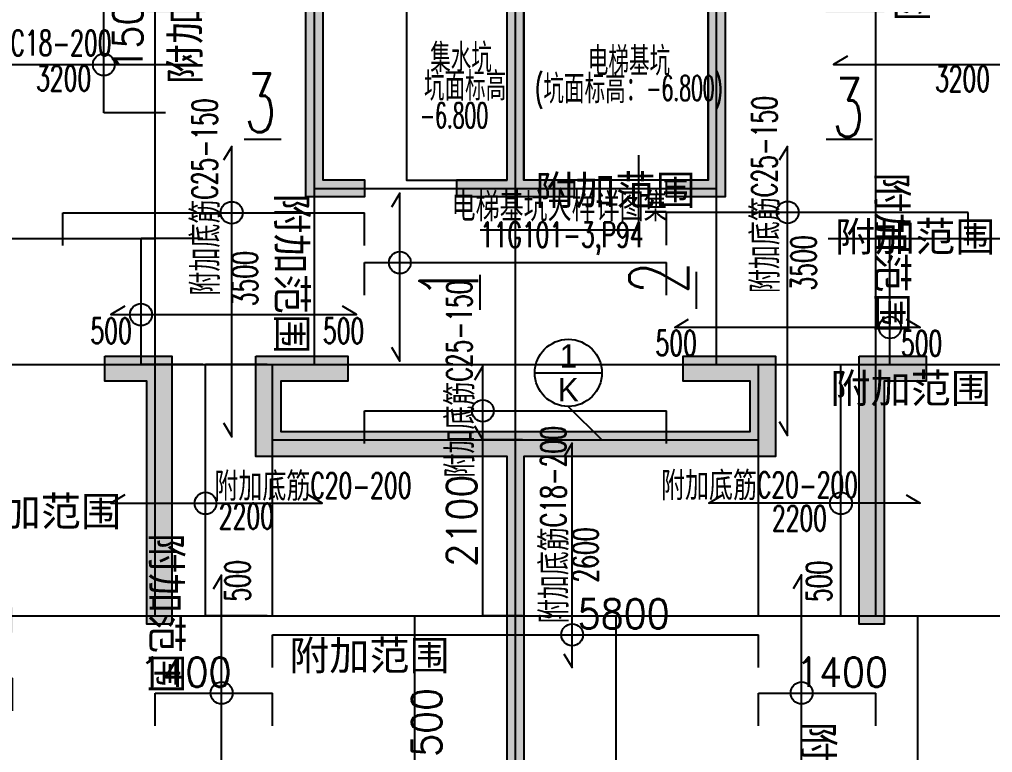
# Model space of a CAD drawing. Extents: x 628064 to 789462, y -248497 to 145317.
# Drawn here: x 682678 to 694288, y -55786 to -47040 of the extents above; entities that cross this region are included whole.
import ezdxf
from ezdxf.enums import TextEntityAlignment as Align

# ---------------------------------------------------------------- set-up
doc = ezdxf.new("R2010")
doc.units = 0
doc.header["$LTSCALE"] = 100
for name, color, linetype in [('AXIS', 3, 'Continuous'), ('DIM', 3, 'Continuous'), ('dim-wall', 7, 'Continuous'), ('dote', 253, 'Continuous'), ('HATCH', 254, 'Continuous'), ('TEXT', 2, 'Continuous'), ('z桩', 240, 'Continuous'), ('板底钢筋', 24, 'Continuous'), ('楼板负筋文字', 7, 'Continuous'), ('砼墙', 3, 'Continuous')]:
    doc.layers.add(name, color=color, linetype=linetype)
doc.styles.add('cadreader_textstyle', font='cadreader_textstyle')
doc.styles.get("Standard").update_dxf_attribs({"font": 'standard'})
doc.dimstyles.get("Standard").update_dxf_attribs({"dimtxt": 351, "dimasz": 0.18, "dimexe": 0.18, "dimexo": 0.0625, "dimgap": 0.09, "dimtad": 0, "dimtoh": 1, "dimdec": 0, "dimzin": 0, "dimdsep": 46, "dimcen": 0.09, "dimadec": 0, "dimazin": 0, "dimtfac": 1, "dimtdec": 4, "dimtofl": 0, "dimtmove": 0, "dimatfit": 3, "dimfxl": 250, "dimtolj": 1, "dimtzin": 0, "dimarcsym": 0})

# ---------------------------------------------------------------- blocks, each defined once
blk = doc.blocks.new('*D422')
at = {"layer": 'DIM', "color": 0, "linetype": 'ByBlock', "lineweight": -2}
for p, q in [((688679.2540988731, -52055.28069430401), (688203.1717626319, -52055.26307524379)), ((688203.3517626318, -52055.26308190531), (688203.2740482779, -54155.17254034594)), ((688679.2843186246, -54155.19015673911), (688203.0940482779, -54155.17253368442))]:
    blk.add_line(p, q, dxfattribs=at)
for points in [[(688203.3517626318, -52055.26308190531), (688203.3817284657, -52055.44308301442), (688203.3217834749, -52055.44308079595)], [(688203.2740482779, -54155.17254034594), (688203.244082444, -54154.99253923683), (688203.3040274348, -54154.9925414553)]]:
    blk.add_solid(points, dxfattribs=at)
at = {"layer": 'DIM', "color": 0, "linetype": 'Continuous', "lineweight": -2, "insert": (687953.3129055781, -53019.86728622344), "char_height": 351, "width": 906.7499999999995, "attachment_point": 5, "rotation": 89.99787957310872}
blk.add_mtext('2100', dxfattribs=at)
blk = doc.blocks.new('*D232')
at = {"layer": 'dim-wall', "color": 0, "linetype": 'ByBlock', "lineweight": -2}
for p, q in [((675096.1368456592, -53567.64954608198), (675096.1368456592, -53177.29881823711)), ((675096.1368456592, -53177.47881823711), (678996.1535309169, -53177.47881823711)), ((678996.1535309169, -53567.64954608198), (678996.1535309169, -53177.29881823711))]:
    blk.add_line(p, q, dxfattribs=at)
for points in [[(675096.1368456592, -53177.47881823711), (675096.3168456593, -53177.44884574175), (675096.3168456593, -53177.50879073247)], [(678996.1535309169, -53177.47881823711), (678995.9735309168, -53177.50879073247), (678995.9735309168, -53177.44884574175)]]:
    blk.add_solid(points, dxfattribs=at)
at = {"layer": 'dim-wall', "color": 0, "linetype": 'Continuous', "lineweight": -2, "insert": (682932.1465516059, -52927.47881823711), "char_height": 351, "width": 7440.419999999987, "attachment_point": 5}
blk.add_mtext('\\A1;\\A1;\\A1;\\A1;\\A1;\\A1;\\A1;附加范围', dxfattribs=at)
blk = doc.blocks.new('*D370')
at = {"layer": 'dim-wall', "color": 0, "linetype": 'ByBlock', "lineweight": -2}
for p, q in [((680395.9859743823, -55287.56634969572), (680395.9859743823, -54897.21562185081)), ((680395.9859743823, -54897.39562185081), (682596.0241213549, -54897.39562185079)), ((682596.0241213549, -55287.5663496957), (682596.0241213549, -54897.21562185079))]:
    blk.add_line(p, q, dxfattribs=at)
for points in [[(680395.9859743823, -54897.39562185081), (680396.1659743823, -54897.36564935545), (680396.1659743823, -54897.42559434617)], [(682596.0241213549, -54897.39562185079), (682595.8441213549, -54897.42559434615), (682595.8441213549, -54897.36564935543)]]:
    blk.add_solid(points, dxfattribs=at)
at = {"layer": 'dim-wall', "color": 0, "linetype": 'Continuous', "lineweight": -2, "insert": (686853.1714463393, -54647.39562185074), "char_height": 351, "width": 7440.419999999987, "attachment_point": 5}
blk.add_mtext('\\A1;\\A1;\\A1;\\A1;\\A1;\\A1;\\A1;附加范围', dxfattribs=at)
blk = doc.blocks.new('*D57')
at = {"layer": 'dim-wall', "color": 0, "linetype": 'ByBlock', "lineweight": -2}
for p, q in [((684421.0741549243, -46655.19190872772), (683684.5372940256, -46655.19190872772)), ((683684.7172940257, -48155.43627967574), (683684.7172940257, -46655.19190872772)), ((684421.0741549243, -48155.43627967574), (683684.5372940256, -48155.43627967574))]:
    blk.add_line(p, q, dxfattribs=at)
for points in [[(683684.7172940257, -46655.19190872772), (683684.7472665211, -46655.37190872772), (683684.6873215303, -46655.37190872772)], [(683684.7172940257, -48155.43627967574), (683684.6873215303, -48155.25627967574), (683684.7472665211, -48155.25627967574)]]:
    blk.add_solid(points, dxfattribs=at)
at = {"layer": 'dim-wall', "color": 0, "linetype": 'Continuous', "lineweight": -2, "insert": (683970.2821194078, -47113.68504785077), "char_height": 351, "width": 807.299999999999, "attachment_point": 5, "rotation": 90}
blk.add_mtext('1500', dxfattribs=at)
blk = doc.blocks.new('*D539')
at = {"layer": 'dim-wall', "color": 0, "linetype": 'ByBlock', "lineweight": -2}
for p, q in [((683099.3853221094, -46204.68178430519), (682362.8484612111, -46204.68178430557)), ((682363.0284612114, -46655.19190872769), (682363.0284612111, -46204.68178430557)), ((683099.3853221097, -46655.19190872731), (682362.8484612113, -46655.19190872769))]:
    blk.add_line(p, q, dxfattribs=at)
for points in [[(682363.0284612111, -46204.68178430557), (682363.0584337065, -46204.86178430557), (682362.9984887157, -46204.86178430557)], [(682363.0284612114, -46655.19190872769), (682362.998488716, -46655.01190872769), (682363.0584337068, -46655.01190872769)]]:
    blk.add_solid(points, dxfattribs=at)
at = {"layer": 'dim-wall', "color": 0, "linetype": 'Continuous', "lineweight": -2, "insert": (682127.4377427456, -49659.1276943705), "char_height": 351, "width": 7440.419999999987, "attachment_point": 5, "rotation": 270.0000000000296}
blk.add_mtext('\\A1;\\A1;\\A1;\\A1;\\A1;\\A1;\\A1;附加范围', dxfattribs=at)
blk = doc.blocks.new('*D196')
at = {"layer": 'dim-wall', "color": 0, "linetype": 'ByBlock', "lineweight": -2}
for p, q in [((686932.4927315708, -42806.68166318859), (686195.9558706725, -42806.68166318864)), ((686196.1358706728, -46205.52453195445), (686196.1358706725, -42806.68166318864)), ((686932.4927315711, -46205.5245319544), (686195.9558706727, -46205.52453195445))]:
    blk.add_line(p, q, dxfattribs=at)
for points in [[(686196.1358706725, -42806.68166318864), (686196.1658431679, -42806.86166318864), (686196.1058981771, -42806.86166318864)], [(686196.1358706728, -46205.52453195445), (686196.1058981774, -46205.34453195445), (686196.1658431682, -46205.34453195445)]]:
    blk.add_solid(points, dxfattribs=at)
at = {"layer": 'dim-wall', "color": 0, "linetype": 'Continuous', "lineweight": -2, "insert": (685909.6296475877, -50073.99424090522), "char_height": 351, "width": 7440.419999999987, "attachment_point": 5, "rotation": 270.0000000000039}
blk.add_mtext('\\A1;\\A1;\\A1;\\A1;\\A1;\\A1;\\A1;附加范围', dxfattribs=at)
blk = doc.blocks.new('*D282')
at = {"layer": 'dim-wall', "color": 0, "linetype": 'ByBlock', "lineweight": -2}
for p, q in [((694094.2652484613, -42806.68150236614), (693357.7283875628, -42806.68150236626)), ((693357.9083875633, -45555.68176547022), (693357.9083875628, -42806.68150236626)), ((694094.2652484617, -45555.68176547009), (693357.7283875633, -45555.68176547022))]:
    blk.add_line(p, q, dxfattribs=at)
for points in [[(693357.9083875628, -42806.68150236626), (693357.9383600582, -42806.86150236626), (693357.8784150674, -42806.86150236626)], [(693357.9083875633, -45555.68176547022), (693357.8784150679, -45555.50176547022), (693357.9383600587, -45555.50176547022)]]:
    blk.add_solid(points, dxfattribs=at)
at = {"layer": 'dim-wall', "color": 0, "linetype": 'Continuous', "lineweight": -2, "insert": (693071.4021644787, -49820.44165831678), "char_height": 351, "width": 7440.419999999987, "attachment_point": 5, "rotation": 270.0000000000097}
blk.add_mtext('\\A1;\\A1;\\A1;\\A1;\\A1;\\A1;\\A1;附加范围', dxfattribs=at)
blk = doc.blocks.new('*D609')
at = {"layer": 'dim-wall', "color": 0, "linetype": 'ByBlock', "lineweight": -2}
for p, q in [((684864.8006945561, -49655.29888300449), (684128.2638336576, -49655.29888300467)), ((684128.443833658, -51155.5432539527), (684128.4438336577, -49655.29888300467)), ((684864.8006945564, -51155.54325395252), (684128.263833658, -51155.5432539527))]:
    blk.add_line(p, q, dxfattribs=at)
for points in [[(684128.4438336577, -49655.29888300467), (684128.473806153, -49655.47888300467), (684128.4138611623, -49655.47888300467)], [(684128.443833658, -51155.5432539527), (684128.4138611626, -51155.3632539527), (684128.4738061534, -51155.3632539527)]]:
    blk.add_solid(points, dxfattribs=at)
at = {"layer": 'dim-wall', "color": 0, "linetype": 'Continuous', "lineweight": -2, "insert": (684414.0086590407, -54123.03920760155), "char_height": 351, "width": 6518.069999999988, "attachment_point": 5, "rotation": 270.0000000000134}
blk.add_mtext('\\A1;\\A1;\\A1;\\A1;\\A1;\\A1;附加范围', dxfattribs=at)
blk = doc.blocks.new('*D302')
at = {"layer": 'dim-wall', "color": 0, "linetype": 'ByBlock', "lineweight": -2}
for p, q in [((692327.4749041109, -49655.29888300449), (693064.0117650093, -49655.29888300461)), ((693063.831765009, -51155.54325395264), (693063.8317650092, -49655.29888300461)), ((692327.4749041107, -51155.54325395252), (693064.011765009, -51155.54325395264))]:
    blk.add_line(p, q, dxfattribs=at)
for points in [[(693063.8317650092, -49655.29888300461), (693063.8617375046, -49655.47888300461), (693063.8017925138, -49655.47888300461)], [(693063.831765009, -51155.54325395264), (693063.8017925136, -51155.36325395264), (693063.8617375044, -51155.36325395264)]]:
    blk.add_solid(points, dxfattribs=at)
at = {"layer": 'dim-wall', "color": 0, "linetype": 'Continuous', "lineweight": -2, "insert": (693347.1263029214, -46104.54483665353), "char_height": 351, "width": 6518.069999999988, "attachment_point": 5, "rotation": 89.99999999999109}
blk.add_mtext('\\A1;\\A1;\\A1;\\A1;\\A1;\\A1;附加范围', dxfattribs=at)
blk = doc.blocks.new('*D26')
at = {"layer": 'dim-wall', "color": 0, "linetype": 'ByBlock', "lineweight": -2}
for p, q in [((685634.9262294212, -51155.68187871884), (684898.3893685228, -51155.68187775826)), ((684898.5693646108, -54155.27657465095), (684898.5693685228, -51155.68187775849)), ((685634.9262255091, -54155.27657561129), (684898.3893646108, -54155.27657465071))]:
    blk.add_line(p, q, dxfattribs=at)
for points in [[(684898.5693685228, -51155.68187775849), (684898.599341018, -51155.86187775853), (684898.5393960272, -51155.86187775846)], [(684898.5693646108, -54155.27657465095), (684898.5393921157, -54155.09657465091), (684898.5993371065, -54155.09657465098)]]:
    blk.add_solid(points, dxfattribs=at)
at = {"layer": 'dim-wall', "color": 0, "linetype": 'Continuous', "lineweight": -2, "insert": (684670.2946598686, -46855.25266939575), "char_height": 351, "width": 6518.069999999988, "attachment_point": 5, "rotation": 89.99999992527583}
blk.add_mtext('\\A1;\\A1;\\A1;\\A1;\\A1;\\A1;附加范围', dxfattribs=at)
blk = doc.blocks.new('*D338')
at = {"layer": 'dim-wall', "color": 0, "linetype": 'ByBlock', "lineweight": -2}
for p, q in [((691742.3061016771, -51155.68187871884), (692478.8429625756, -51155.68187775823)), ((692478.6629664877, -54155.27657465092), (692478.6629625756, -51155.68187775846)), ((691742.3061055893, -54155.27657561129), (692478.8429664877, -54155.27657465068))]:
    blk.add_line(p, q, dxfattribs=at)
for points in [[(692478.6629625756, -51155.68187775846), (692478.6929350712, -51155.86187775843), (692478.6329900804, -51155.8618777585)], [(692478.6629664877, -54155.27657465092), (692478.6329939921, -54155.09657465095), (692478.6929389829, -54155.09657465088)]]:
    blk.add_solid(points, dxfattribs=at)
at = {"layer": 'dim-wall', "color": 0, "linetype": 'Continuous', "lineweight": -2, "insert": (692193.0981434002, -56373.09736628819), "char_height": 351, "width": 6518.069999999988, "attachment_point": 5, "rotation": 270.0000000747264}
blk.add_mtext('\\A1;\\A1;\\A1;\\A1;\\A1;\\A1;附加范围', dxfattribs=at)
blk = doc.blocks.new('*D16')
at = {"layer": 'dim-wall', "color": 0, "linetype": 'ByBlock', "lineweight": -2}
for p, q in [((683196.1516230853, -49736.10836431699), (683196.1515171883, -49345.75763647212)), ((683196.1515172371, -49345.93763647212), (686796.1354046499, -49345.93665984349)), ((686796.1355104981, -49736.10738768836), (686796.1354046011, -49345.75665984349))]:
    blk.add_line(p, q, dxfattribs=at)
for points in [[(683196.1515172371, -49345.93763647212), (683196.331517229, -49345.90766392792), (683196.3315172452, -49345.96760891865)], [(686796.1354046499, -49345.93665984349), (686795.955404658, -49345.96663238768), (686795.9554046418, -49345.90668739696)]]:
    blk.add_solid(points, dxfattribs=at)
at = {"layer": 'dim-wall', "color": 0, "linetype": 'Continuous', "lineweight": -2, "insert": (689788.4762561094, -49095.93503714956), "char_height": 351, "width": 8362.770000000004, "attachment_point": 5, "rotation": 1.554359698025003e-05}
blk.add_mtext('\\A1;\\A1;\\A1;\\A1;\\A1;\\A1;\\A1;\\A1;附加范围', dxfattribs=at)
blk = doc.blocks.new('*D414')
at = {"layer": 'dim-wall', "color": 0, "linetype": 'ByBlock', "lineweight": -2}
for p, q in [((690396.1400881687, -49731.90592015476), (690396.1401940646, -49341.55519230975)), ((693996.1608842397, -49341.73616893835), (690396.1401940158, -49341.73519230975)), ((693996.1607783926, -49731.90689678335), (693996.1608842885, -49341.55616893835))]:
    blk.add_line(p, q, dxfattribs=at)
for points in [[(690396.1401940158, -49341.73519230975), (690396.3201940239, -49341.70521986322), (690396.3201940077, -49341.76516485394)], [(693996.1608842397, -49341.73616893835), (693995.9808842316, -49341.76614138488), (693995.9808842478, -49341.70619639416)]]:
    blk.add_solid(points, dxfattribs=at)
at = {"layer": 'dim-wall', "color": 0, "linetype": 'Continuous', "lineweight": -2, "insert": (698261.426571064, -49091.73681499208), "char_height": 351, "width": 8362.770000000004, "attachment_point": 5, "rotation": 359.9999844565625}
blk.add_mtext('\\A1;\\A1;\\A1;\\A1;\\A1;\\A1;\\A1;\\A1;附加范围', dxfattribs=at)
blk = doc.blocks.new('*D324')
at = {"layer": 'dim-wall', "color": 0, "linetype": 'ByBlock', "lineweight": -2}
for p, q in [((686796.1355104981, -52099.19410391192), (686796.1354046017, -51708.84337606705)), ((686796.1354046505, -51709.02337606705), (690396.1399822871, -51709.02239943846)), ((690396.1400881347, -52099.19312728333), (690396.1399822383, -51708.84239943846))]:
    blk.add_line(p, q, dxfattribs=at)
for points in [[(686796.1354046505, -51709.02337606705), (686796.3154046424, -51708.99340352285), (686796.3154046586, -51709.05334851357)], [(690396.1399822871, -51709.02239943846), (690395.9599822952, -51709.05237198265), (690395.959982279, -51708.99242699193)]]:
    blk.add_solid(points, dxfattribs=at)
at = {"layer": 'dim-wall', "color": 0, "linetype": 'Continuous', "lineweight": -2, "insert": (693311.6982431167, -51459.02077675112), "char_height": 351, "width": 8362.770000000004, "attachment_point": 5, "rotation": 1.5543506957830316e-05}
blk.add_mtext('\\A1;\\A1;\\A1;\\A1;\\A1;\\A1;\\A1;\\A1;附加范围', dxfattribs=at)
blk = doc.blocks.new('*D49')
at = {"layer": 'dim-wall', "color": 0, "linetype": 'ByBlock', "lineweight": -2}
for p, q in [((685695.9859743718, -54771.4144531347), (685695.9859086463, -54381.0637252898)), ((685695.9859086765, -54381.2437252898), (691496.2880327001, -54381.24274866124)), ((691496.2880983953, -54771.41347650613), (691496.2880326698, -54381.06274866124))]:
    blk.add_line(p, q, dxfattribs=at)
for points in [[(685695.9859086765, -54381.2437252898), (685696.1659086714, -54381.21375276413), (685696.1659086816, -54381.27369775486)], [(691496.2880327001, -54381.24274866124), (691496.1080327051, -54381.27272118691), (691496.108032695, -54381.21277619618)]]:
    blk.add_solid(points, dxfattribs=at)
at = {"layer": 'dim-wall', "color": 0, "linetype": 'Continuous', "lineweight": -2, "insert": (689886.5297129488, -54131.24274866123), "char_height": 351, "width": 912.5999999999997, "attachment_point": 5, "rotation": 9.647203499830245e-06}
blk.add_mtext('5800', dxfattribs=at)
blk = doc.blocks.new('*D315')
at = {"layer": 'dim-wall', "color": 0, "linetype": 'ByBlock', "lineweight": -2}
for p, q in [((684296.1366549681, -55467.58274130979), (684296.1369290064, -55077.23103072958)), ((684296.1369288801, -55077.41103072959), (685695.9862483381, -55077.41201346508)), ((685695.9859744261, -55467.58372404528), (685695.9862484644, -55077.23201346508))]:
    blk.add_line(p, q, dxfattribs=at)
for points in [[(684296.1369288801, -55077.41103072959), (684296.3169289011, -55077.38105836059), (684296.3169288591, -55077.44100335131)], [(685695.9862483381, -55077.41201346508), (685695.8062483171, -55077.44198583408), (685695.8062483591, -55077.38204084335)]]:
    blk.add_solid(points, dxfattribs=at)
at = {"layer": 'dim-wall', "color": 0, "linetype": 'Continuous', "lineweight": -2, "insert": (684658.9948843204, -54827.4120134649), "char_height": 351, "width": 813.1499999999992, "attachment_point": 5, "rotation": 359.9999597766735}
blk.add_mtext('1400', dxfattribs=at)
blk = doc.blocks.new('*D754')
at = {"layer": 'dim-wall', "color": 0, "linetype": 'ByBlock', "lineweight": -2}
for p, q in [((691496.2877169799, -55467.50942331844), (691496.2879910182, -55077.15771273826)), ((691496.2879908918, -55077.33771273826), (692896.1373103498, -55077.33869547372)), ((692896.1370364379, -55467.51040605391), (692896.1373104762, -55077.15869547372))]:
    blk.add_line(p, q, dxfattribs=at)
for points in [[(691496.2879908918, -55077.33771273826), (691496.4679909128, -55077.30774036926), (691496.4679908708, -55077.36768535998)], [(692896.1373103498, -55077.33869547372), (692895.9573103288, -55077.36866784272), (692895.9573103709, -55077.30872285199)]]:
    blk.add_solid(points, dxfattribs=at)
at = {"layer": 'dim-wall', "color": 0, "linetype": 'Continuous', "lineweight": -2, "insert": (692491.9506547777, -54827.33869547353), "char_height": 351, "width": 813.1499999999992, "attachment_point": 5, "rotation": 359.9999597766746}
blk.add_mtext('1400', dxfattribs=at)
blk = doc.blocks.new('*D69')
at = {"layer": 'DIM', "color": 0, "linetype": 'ByBlock', "lineweight": -2}
for p, q in [((687433.410686099, -56055.18600516737), (687786.299589718, -56055.18600516737)), ((687786.119589718, -56555.18600516737), (687786.119589718, -56055.18600516737)), ((687433.410686099, -56555.18600516737), (687786.299589718, -56555.18600516737))]:
    blk.add_line(p, q, dxfattribs=at)
for points in [[(687786.119589718, -56055.18600516737), (687786.1495622133, -56055.36600516737), (687786.0896172225, -56055.36600516737)], [(687786.119589718, -56555.18600516737), (687786.0896172225, -56555.00600516737), (687786.1495622133, -56555.00600516737)]]:
    blk.add_solid(points, dxfattribs=at)
at = {"layer": 'DIM', "color": 0, "linetype": 'Continuous', "lineweight": -2, "insert": (687536.119589718, -55426.12610594622), "char_height": 351, "width": 663.0000000000007, "attachment_point": 5, "rotation": 90}
blk.add_mtext('500', dxfattribs=at)
blk = doc.blocks.new('*D292')
at = {"layer": 'dim-wall', "color": 0, "linetype": 'ByBlock', "lineweight": -2}
for p, q in [((686796.1355108845, -50330.60444995327), (686796.1378180108, -49940.23146926315)), ((686796.137816947, -49940.41146926315), (690396.0218082765, -49940.43274478061)), ((690396.019502214, -50330.62572547074), (690396.0218093403, -49940.25274478061))]:
    blk.add_line(p, q, dxfattribs=at)
for points in [[(686796.137816947, -49940.41146926315), (686796.3178171241, -49940.3814978316), (686796.3178167698, -49940.44144282232)], [(690396.0218082765, -49940.43274478061), (690395.8418080994, -49940.46271621216), (690395.8418084537, -49940.40277122144)]]:
    blk.add_solid(points, dxfattribs=at)
at = {"layer": 'dim-wall', "color": 0, "linetype": 'Continuous', "lineweight": -2, "insert": (693363.9651033346, -49651.03845704341), "char_height": 351, "width": 8362.770000000004, "attachment_point": 5, "rotation": 359.99966137871087}
blk.add_mtext('\\A1;\\A1;\\A1;\\A1;\\A1;\\A1;\\A1;\\A1;附加范围', dxfattribs=at)

msp = doc.modelspace()

# ---------------------------------------------------------------- hatches: boundary and pattern name
at = {"layer": 'HATCH'}
h = msp.add_hatch(color=254, dxfattribs=at)
h.paths.add_polyline_path([(669996.1374178638, -57555.69818654977), (670596.1351290453, -57555.69208303414), (670596.1377993334, -57855.69208303414), (669696.1374178638, -57855.70123830757), (669696.1374178638, -52555.72488943062), (670496.1374178637, -52555.72488943062), (671096.1374178637, -52555.72488943062), (671696.1370363939, -52555.72488943062), (671696.1370363939, -53355.6829277607), (671396.1370363939, -53355.68292776073), (671396.1370363939, -52855.65164724312), (671096.1374178637, -52855.65164724312), (670496.1374178637, -52855.65164724309), (669996.1374178638, -52855.65164724312)], flags=0)
h.paths.add_polyline_path([(698396.1629763354, -49754.84216848341), (698096.1629763354, -49754.84216848341), (697996.1599245775, -49754.84331289259), (697996.1575812869, -49354.84334019213), (698096.1629763354, -49354.84216848339), (698096.1519359965, -46855.31927675433), (697596.1629763354, -46855.32148519481), (697596.1629763354, -46555.32148519482), (698096.1506109128, -46555.32148519482), (698096.1479617424, -45955.55170255066), (698896.159925055, -45955.54731565626), (698896.159925055, -46255.54731565626), (698396.1479617424, -46255.55170255069)], flags=0)
h.paths.add_polyline_path([(683696.0027590503, -51055.6226555439), (684495.9691897144, -51055.6226555439), (684495.9859743823, -54255.30985036813), (684195.9783449877, -54255.30985036813), (684196.0302248705, -51355.4632011982), (683696.0027590503, -51355.31023183784)], flags=0)
h.paths.add_polyline_path([(685495.9859743823, -51055.31023183785), (686596.1355105151, -51055.31023183785), (686596.1355105151, -51355.31023183784), (685795.9859743823, -51355.31023183784), (685795.9859743823, -51955.46472707714), (688696.0515871752, -51955.42886892281), (691396.2880984057, -51955.39682546578), (691396.2880984057, -51355.31023183784), (690596.1355105151, -51355.31023183784), (690596.1355105151, -51055.31023183785), (691696.2880984057, -51055.31023183785), (691696.2880984057, -52255.39224782906), (688696.0515871752, -52255.42886892281), (688696.0515871752, -56655.51813283882), (688496.0515871752, -56655.51813283886), (688496.0515871752, -52255.43192068062), (685495.9859743823, -52255.46854177437)], flags=0)
h.paths.add_polyline_path([(682096.1400881518, -47055.5780235859), (681596.1400881518, -47055.57802358592), (681596.1400881518, -46555.57811895333), (682096.1400881518, -46555.57811895333)], flags=0)
h.paths.add_polyline_path([(673446.1477175464, -49855.08783498726), (672896.137036394, -49855.25110403023), (672896.137036394, -52755.66642674577), (672596.137036394, -52755.66642674574), (672596.137036394, -49555.33998647652), (673446.1423769702, -49555.08783498726)], flags=0)
h.paths.add_polyline_path([(692696.1629763354, -51055.31023183785), (693496.2880984056, -51055.31023183785), (693496.2880984056, -51355.31023183784), (692996.1629763354, -51355.31023183784), (692996.2301150073, -54255.01001516304), (692696.2362185228, -54255.01230398141)], flags=0)
h.paths.add_polyline_path([(695096.1355105151, -47055.40540853463), (695096.1355105151, -46555.40540853462), (695596.1355105151, -46555.40540853462), (695596.1355105151, -47055.40540853463)], flags=0)
h.paths.add_polyline_path([(679196.137036394, -49355.15039602245), (679196.137036394, -49755.14162221874), (679096.1370363939, -49755.14162221874), (678246.1385618316, -49755.13933340035), (678246.1332216967, -49455.15039602245), (678796.1370363941, -49455.15039602242), (678796.1370363941, -46855.31118551219), (678096.1324586645, -46855.324727897), (678096.1324586645, -46555.324727897), (679096.1370363939, -46555.3112808796), (679096.1370363939, -49355.15039602245)], flags=0)
h.paths.add_polyline_path([(686096.137036394, -49155.31023183785), (686096.1065188159, -46555.7768646809), (688696.0515871752, -46555.49944082222), (691096.1095705737, -46555.66700139962), (691096.1095705737, -49155.30718008004), (690396.1355105152, -49155.31023183785), (690396.1355105152, -48955.31023183785), (690896.1095705738, -48955.30794301952), (690896.1095705738, -46755.29754796944), (688696.0515871752, -46755.49944082223), (688696.0515871752, -48955.30908742867), (689296.1355105152, -48955.31023183788), (689296.1355105152, -49155.31023183785), (688696.0515871752, -49155.30870595894), (687896.1355105151, -49155.30908742867), (687896.1355105151, -48955.30908742867), (688496.0515871752, -48955.30870595894), (688496.0515871752, -46755.49934545479), (686296.1110961937, -46755.29001394234), (686296.1339846362, -48955.31023183785), (686796.1355105151, -48955.30985036812), (686796.1355105151, -49155.30985036812)], flags=0)
h.paths.add_polyline_path([(684196.1355105151, -46955.31347433044), (684196.1355105151, -46555.31347433052), (684696.135510515, -46555.31347433052), (684696.135510515, -43855.54474035226), (685696.135510515, -43855.53758779488), (685696.135510515, -44055.53758779488), (684896.135510515, -44055.54321447334), (684896.135510515, -46555.31347433052), (684896.135510515, -46955.31347433055)], flags=0)
h.paths.add_polyline_path([(680495.9859743823, -51055.31023183785), (680495.9859743823, -51355.31023183784), (679096.1370363939, -51355.31023183784), (679096.1370363939, -56655.65241018257), (677696.1400881518, -56655.66766897164), (677696.1377993335, -56355.66766897166), (678796.1370363941, -56355.65393606148), (678795.8557073828, -51055.3102464936)], flags=0)
h.paths.add_polyline_path([(682596.0210695972, -54055.30985036812), (682596.0241213549, -54355.30985036815), (680695.9859743823, -54355.30985036815), (680695.9859743823, -55255.63431612058), (680395.9859743823, -55255.63431612058), (680395.9859743823, -54055.30985036812)], flags=0)
h.paths.add_polyline_path([(680695.9859743823, -56455.63431325866), (680695.9859743823, -59955.14276662789), (681246.1568728196, -59955.14276662789), (681246.1171999682, -60255.3090874287), (680395.9859743823, -60255.14276662788), (680395.9859743823, -56455.63431325875)], flags=0)
h.paths.add_polyline_path([(687196.1141482104, -56355.5478874775), (687496.1141482105, -56355.5478874775), (687496.1141482105, -59655.51660695992), (686446.1156740893, -59655.52728811227), (686446.1126223315, -59355.48151174508), (687196.1141482104, -59355.48151174508)], flags=0)
h.paths.add_polyline_path([(675796.137036394, -49555.25530019722), (675796.137036394, -52355.6455437275), (675796.137036394, -52755.6455437275), (674996.137036394, -52755.64554372753), (674996.137036394, -52355.64554372753), (675496.137036394, -52355.6455437275), (675496.137036394, -49855.20647207223), (674946.1614504565, -49855.04701772652), (674946.1614504565, -49555.04701772655)], flags=0)
h.paths.add_polyline_path([(676296.1095705737, -46855.47111669506), (675896.137036394, -46855.33683935128), (675896.137036394, -47355.31023183785), (675596.137036394, -47355.31023183785), (675596.137036394, -46555.28314748729), (676296.1645022143, -46555.47121206246)], flags=0)
h.paths.add_polyline_path([(692296.1461916674, -46955.31633535347), (692296.1461916674, -46555.31633535347), (692296.1461916674, -44055.46863714181), (691496.1492434253, -44055.50134817086), (691496.1416140307, -43855.50134817089), (692496.1461916675, -43855.46034017528), (692496.1461916676, -46555.31633535347), (692996.1446657886, -46555.31633535347), (692996.1446657886, -46955.31633535347)], flags=0)
h.paths.add_polyline_path([(689696.1355105151, -56355.52118459663), (689996.1355105151, -56355.52118459663), (689996.1355105151, -59355.48151174508), (690746.1339846363, -59355.48151174508), (690746.137036394, -59655.48151174507), (689696.1355105151, -59655.49371877635)], flags=0)
h.paths.add_polyline_path([(683896.0210695971, -58655.12903371773), (683896.0210695971, -59355.55322805367), (684646.0180178393, -59355.54559865914), (684646.0225954761, -59655.54559865914), (683896.0210695971, -59655.55322805367), (683896.0210695971, -60255.12140432323), (683046.0271731126, -60255.18091360054), (683046.0134402025, -59955.13513723336), (683596.0210695971, -59955.13513723336), (683596.0210695971, -59455.55475393257), (683596.0210695971, -58655.12903371773)], flags=0)
h.paths.add_polyline_path([(675596.1351637489, -56355.69437185101), (675596.1377993334, -56655.6943718525), (675196.137036394, -56655.69894948921), (675196.137036394, -58455.64172903023), (674246.1362734545, -58455.6508843037), (674246.1333390258, -58155.65088430401), (674896.1118593921, -58155.64325490949), (674896.1121582364, -56355.70123830609)], flags=0)
h.paths.add_polyline_path([(694596.3277712573, -54055.30985036812), (696796.2636843433, -54055.30985036812), (696796.2636843433, -55255.63431612058), (696496.2636843432, -55255.63431612058), (696496.2636843432, -54355.30985036815), (694596.3277712573, -54355.30985036815)], flags=0)
h.paths.add_polyline_path([(696696.2636843433, -51055.31023183785), (698396.1355105151, -51055.31023183788), (698396.1629763354, -54555.30985036816), (699496.1355105151, -54555.30985036816), (699496.1355105151, -54855.30985036812), (698096.1629763354, -54855.30985036812), (698096.1385622729, -51355.31023183784), (696696.2636843432, -51355.31023183784)], flags=0)
h.paths.add_polyline_path([(693296.2880984058, -58655.02832570992), (693596.2880984057, -58655.02832570992), (693596.2880984057, -59455.45252004586), (693596.2880984057, -59955.03900686227), (694146.300305437, -59955.11072317086), (694146.2758989492, -60255.01764455758), (693296.2880984057, -60255.01764455758), (693296.2880984057, -59655.45557180367), (692546.2911501636, -59655.4632011982), (692546.2850466479, -59355.4632011982), (693296.2880984057, -59355.45557180367)], flags=0)
h.paths.add_polyline_path([(671896.1370363939, -57655.6814018818), (671896.1370363939, -58455.6814018818), (671496.1370363941, -58455.6814018818), (671496.1370363941, -57655.6814018818)], flags=0)
h.paths.add_polyline_path([(696496.2636843434, -56455.63431612059), (696795.9823553312, -56455.63431612059), (696796.2636843433, -60255.3090874287), (695946.1995974291, -60255.30908742867), (695946.0744753589, -59955.30908742867), (696496.2636843432, -59955.3090874287)], flags=0)
h.paths.add_polyline_path([(701596.1355105151, -54555.30985036812), (702296.1355105151, -54555.30985036812), (702296.1355105151, -56355.37317434273), (702946.1355105151, -56355.3640190693), (702946.1355105151, -56655.3640190693), (701996.1355105151, -56655.37470022163), (701996.1355105151, -54855.30985036815), (701596.1355105151, -54855.30985036815)], flags=0)
h.paths.add_polyline_path([(701996.1355105151, -49354.79639211617), (702496.1355105151, -49354.79639211617), (702496.1355105151, -45955.44756093941), (703346.1263552418, -45955.37851491894), (703346.1446657885, -46255.3785149189), (702796.1355105151, -46255.43134847603), (702796.1355105151, -49354.79639211617), (702796.1355105151, -49754.7963921162), (701996.1355105151, -49754.7963921162)], flags=0)
h.paths.add_polyline_path([(704846.1477175464, -46255.3785149189), (704846.1233034839, -45955.3785149189), (705696.1751833668, -45955.28863111458), (705696.1751833668, -48955.30412832222), (706296.1355105151, -48955.30260244332), (706296.1355105151, -49655.30260244332), (705996.135510515, -49655.30260244332), (705996.135510515, -49255.3033653828), (705396.1751833668, -49255.30450979195), (705396.1751833668, -46255.30975500069)], flags=0)
h.paths.add_polyline_path([(705396.1751833668, -52455.45862356151), (705996.135510515, -52455.43573537791), (705996.135510515, -52055.43192068062), (706296.1355105151, -52055.43192068062), (706296.1355105151, -52755.45099416695), (705696.1751833668, -52755.45099416698), (705696.1751833668, -56655.32968679393), (704746.135510515, -56655.34265676461), (704746.135510515, -56355.34265676461), (705396.1751833668, -56355.33273855171)], flags=0)

# ---------------------------------------------------------------- linework, layer by layer
for points in [[(685801.7455490084, -48471.1691537583), (685360.6252982408, -48471.1691537583)], [(692855.4032533393, -48471.1691537583), (692304.5129867585, -48471.1691537583)], [(688170.5431262736, -50088.38969538893), (688170.5431262736, -50504.76177469708)], [(690752.5755065354, -50049.54307774521), (690752.5755065354, -50490.66332851277)]]:
    msp.add_lwpolyline(points)
at = {"layer": 'AXIS'}
msp.add_line((689226.262901826, -51655.80612904322), (689626.262901826, -52055.54327424499), dxfattribs=at)
at = {"layer": 'AXIS', "linetype": 'Continuous'}
msp.add_lwpolyline([(688826.25, -51255.80468749999), (689626.25, -51255.80468749999)], dxfattribs=at)
msp.add_circle((689226.262901826, -51255.80612904322), 400, dxfattribs=at)
at = {"layer": 'dim-wall'}
for centre in [(683683.8691016815, -47578.60544029629), (685210.4910979352, -49345.93665984346), (691842.7405849556, -49341.73519230986), (687216.4333352579, -49940.41876557134), (684127.5956414861, -50561.37866736544), (693064.6799571809, -50715.58218285503), (688206.0615511527, -51709.02239943843), (684897.7211763513, -52811.73884046046), (692479.5111547472, -52811.73884046046), (689272.2956427292, -54381.24274866122), (685089.2902961698, -55075.11646453346), (692010.3396546756, -55075.0431465421)]:
    msp.add_circle(centre, 131.2231493291579, dxfattribs=at)
at = {"layer": 'dote', "color": 253, "linetype": 'Continuous'}
for p, q in [((684295.9869858309, -54155.22161029585), (684296.1535305989, -41525.30589323927)), ((686196.1080446946, -51155.31023183785), (686196.153530511, -41525.30589323921)), ((690996.0741298108, -51155.51272963732), (690996.1535304923, -41525.30589323927)), ((692896.261202269, -54155.07841967238), (692896.1535306243, -41525.30589323927)), ((688596.1535301039, -62455.19190868322), (688596.0515871753, -46655.50773778877)), ((686196.1355105151, -49055.31023183785), (690996.0906700589, -49055.34292783646)), ((667393.3501339535, -49655.1919157615), (684295.9859743823, -49654.97759023628)), ((692896.1629763354, -49654.90282216988), (708360.5112391132, -49655.46824228158)), ((678296.1355108446, -51155.54323741968), (699032.1609623546, -51155.54329623663)), ((685695.9859743823, -54155.30985036812), (685695.9859729639, -51155.5432584091)), ((691496.2880984058, -54155.30985036812), (691496.2880984058, -51156.78721152577)), ((685695.9859743823, -52055.1273067799), (691496.2880984058, -52055.34196659847)), ((678296.300049439, -54155.2765572347), (699015.733561987, -54155.27661129873)), ((687396.1535303968, -62455.19190868322), (687396.1141482104, -54155.30985036812)), ((689796.1535305611, -62455.19190868322), (689796.133137926, -54155.13003538363)), ((693396.1535304466, -61677.81723508058), (693396.2880984058, -54154.99017873727))]:
    msp.add_line(p, q, dxfattribs=at)
at = {"layer": 'TEXT'}
for p in [(690063.643984582, -48657.84019012158), (688175.2788232013, -49549.58493981548)]:
    msp.add_line(p, (690063.643984582, -49549.58493981548), dxfattribs=at)
at = {"layer": 'z桩', "linetype": 'ByBlock'}
for points in [[(688496.0515871752, -48955.51382858815), (688496.0515871752, -46755.51382858815), (687296.0515871753, -46755.51382858908), (687296.0515871753, -48955.51382858909)], [(688696.1095705737, -46755.65714187436), (690896.1095705738, -46755.65714187436), (690896.1095705738, -48955.64722366148), (688696.1095705737, -48955.64722366148)]]:
    msp.add_lwpolyline(points, close=True, dxfattribs=at)
at = {"layer": '板底钢筋'}
for points in [[(681778.6552366617, -47478.60411081803), (681611.9880613687, -47578.60411081852), (684797.1020662964, -47578.60411081861), (684630.4348910038, -47478.60411081835)], [(692556.5785391651, -47478.51118528703), (692389.9113638722, -47578.51118528752), (695697.1707376644, -47578.51118528761), (695530.503562372, -47478.51118528735)], [(685110.1608821031, -51851.44534829008), (685210.1608821037, -52018.11252358311), (685210.160882104, -48554.02818195647), (685110.1608821037, -48720.69535724903)], [(691742.4103691232, -51837.73729932803), (691842.4103691238, -52004.40447462105), (691842.410369124, -48554.02818195647), (691742.4103691238, -48720.69535724903)], [(687116.4321162506, -50950.08975237078), (687216.4321162511, -51116.75692766381), (687216.4321162511, -49111.76618585954), (687116.4321162507, -49278.4333611521)], [(683933.3905506966, -50461.37733788724), (683766.7233754034, -50561.37733788774), (686697.1016848265, -50561.37733788776), (686530.434509534, -50461.3773378875)], [(693258.8850479705, -50615.58085337683), (693425.5522232634, -50715.58085337732), (690495.1739138403, -50715.58085337735), (690661.8410891329, -50615.58085337709)], [(688106.0615511521, -51889.01479879335), (688206.0615511527, -52055.68197408639), (688206.0615511526, -51176.04818286737), (688106.0615511521, -51342.71535815994)], [(689171.9654268968, -54606.54193785257), (689271.9654268974, -54773.20911314559), (689271.9654268974, -52095.55272429143), (689171.9654268972, -52262.21989958398)], [(683933.3905506966, -52711.73751098226), (683766.7233754034, -52811.73751098275), (686288.9028280051, -52811.73751098275), (686122.2356527128, -52711.73751098249)], [(693258.8850479705, -52711.73751098226), (693425.5522232634, -52811.73751098275), (690903.3727706617, -52811.73751098275), (691070.0399459542, -52711.73751098249)], [(684988.9600803376, -56870.4325241429), (685088.9600803381, -57037.09969943592), (685088.9600803381, -53668.30190137462), (684988.960080338, -53834.96907666718)], [(691910.3396546749, -56868.0636572201), (692010.3396546755, -57034.73083251313), (692010.3396546756, -53665.93303445182), (691910.3396546755, -53832.60020974439)]]:
    msp.add_lwpolyline(points, dxfattribs=at)
at = {"layer": '砼墙'}
for points in [[(686096.137036394, -49155.31023183785), (686096.1065188159, -46555.7768646809), (688696.0515871752, -46555.49944082222), (691096.1095705737, -46555.66700139962), (691096.1095705737, -49155.30718008004), (690396.1355105152, -49155.31023183785), (690396.1355105152, -48955.31023183785), (690896.1095705738, -48955.30794301952), (690896.1095705738, -46755.29754796944), (688696.0515871752, -46755.49944082223), (688696.0515871752, -48955.30908742867), (689296.1355105152, -48955.31023183788), (689296.1355105152, -49155.31023183785), (688696.0515871752, -49155.30870595894), (687896.1355105151, -49155.30908742867), (687896.1355105151, -48955.30908742867), (688496.0515871752, -48955.30870595894), (688496.0515871752, -46755.49934545479), (686296.1110961937, -46755.29001394234), (686296.1339846362, -48955.31023183785), (686796.1355105151, -48955.30985036812), (686796.1355105151, -49155.30985036812)], [(683696.0027590503, -51055.6226555439), (684495.9691897144, -51055.6226555439), (684495.9859743823, -54255.30985036813), (684195.9783449877, -54255.30985036813), (684196.0302248705, -51355.4632011982), (683696.0027590503, -51355.31023183784)], [(685495.9859743823, -51055.31023183785), (686596.1355105151, -51055.31023183785), (686596.1355105151, -51355.31023183784), (685795.9859743823, -51355.31023183784), (685795.9859743823, -51955.46472707714), (688696.0515871752, -51955.42886892281), (691396.2880984057, -51955.39682546578), (691396.2880984057, -51355.31023183784), (690596.1355105151, -51355.31023183784), (690596.1355105151, -51055.31023183785), (691696.2880984057, -51055.31023183785), (691696.2880984057, -52255.39224782906), (688696.0515871752, -52255.42886892281), (688696.0515871752, -56655.51813283882), (688496.0515871752, -56655.51813283886), (688496.0515871752, -52255.43192068062), (685495.9859743823, -52255.46854177437)], [(692696.1629763354, -51055.31023183785), (693496.2880984056, -51055.31023183785), (693496.2880984056, -51355.31023183784), (692996.1629763354, -51355.31023183784), (692996.2301150073, -54255.01001516304), (692696.2362185228, -54255.01230398141)]]:
    msp.add_lwpolyline(points, close=True, dxfattribs=at)

# ---------------------------------------------------------------- texts
at = {"width": 0.7}
for p in [(685360.6731707997, -48384.63735264211), (692374.8684490997, -48440.22059407967)]:
    msp.add_text('3', height=700, dxfattribs=at).set_placement(p)
for s, p in [('2', (690655.5793852934, -50314.51112429346)), ('1', (688149.6907357714, -50369.26191585711))]:
    msp.add_text(s, height=700, rotation=90, dxfattribs=at).set_placement(p)
at = {"layer": 'AXIS', "color": 7, "style": 'cadreader_textstyle'}
for s, p in [('1', (689226.262901826, -51055.80612904322)), ('K', (689226.262901826, -51455.80612904322))]:
    msp.add_text(s, height=280, dxfattribs=at).set_placement(p, align=Align.MIDDLE)
at = {"layer": 'TEXT', "width": 0.6}
for s, p in [('集水坑', (687577.8358032765, -47726.5365997855)), ('电梯基坑', (689458.5297692049, -47765.84725978077)), ('坑面标高', (687503.9482321348, -48065.99055187037)), ('(坑面标高：-6.800)', (688830.4055723484, -48098.41408629113)), ('-6.800', (687453.9395086124, -48424.18064210459))]:
    msp.add_text(s, height=300, dxfattribs=at).set_placement(p, align=Align.BOTTOM_LEFT)
at = {"layer": 'TEXT', "width": 0.7}
for s, p in [('电梯基坑大样详图集', (689122.3584436151, -49504.66448446436)), ('11G101-3,P94', (689147.3695949106, -49848.41863084197))]:
    msp.add_text(s, height=300, dxfattribs=at).set_placement(p, align=Align.BOTTOM_CENTER)
at = {"layer": '楼板负筋文字', "color": 6, "width": 0.7}
for s, p in [('附加底筋C18-200', (681424.1857778513, -47470.58107776981)), ('3200', (682876.4263686327, -47891.49676921649)), ('3200', (693602.0736396151, -47898.5166542106)), ('500', (683525.5163219257, -50905.55266215766)), ('500', (686298.4775326059, -50905.55266215766)), ('500', (690267.1532992889, -51050.96886919276)), ('500', (693194.8331159225, -51054.1656379674)), ('附加底筋C20-200', (685003.0803239289, -52750.60640589904)), ('附加底筋C20-200', (690331.7344333398, -52742.57249710115)), ('2200', (685057.3661791405, -53116.05936327224)), ('2200', (691656.3882796809, -53140.74503877127))]:
    msp.add_text(s, height=300, dxfattribs=at).set_placement(p)
for s, p in [('附加底筋C25-150', (685037.4089202571, -50335.37735879607)), ('附加底筋C25-150', (691715.9782667327, -50304.94989028293)), ('3500', (692181.6627850088, -50273.64787772905)), ('3500', (685517.1003202056, -50460.27312517588)), ('附加底筋C25-150', (688074.9782429531, -52505.7698011318)), ('附加底筋C18-200', (689197.501835049, -54242.95890430733)), ('2600', (689581.4897601566, -53757.2261311523)), ('500', (685429.3751840616, -53983.95576562677)), ('500', (692366.1984075261, -53990.77241998495))]:
    msp.add_text(s, height=300, rotation=90, dxfattribs=at).set_placement(p)

# ---------------------------------------------------------------- dimensions: what is measured, and where the dimension line sits
at = {"layer": 'DIM'}
dim = msp.add_linear_dim(base=(688203.2740482779, -54155.17254034593), p1=(688679.3165988731, -52055.28069661703), p2=(688679.3468186246, -54155.19015905214), angle=89.99787957310777, dimstyle='Standard', dxfattribs=at)
dim.commit()
dim.dimension.update_dxf_attribs({"geometry": '*D422', "text_midpoint": (687953.3129055781, -53019.86728622344)})
dim = msp.add_aligned_dim(p1=(687433.348186099, -56555.18600516737), p2=(687433.348186099, -56055.18600516737), distance=-352.7714036189718, dimstyle='Standard', dxfattribs=at)
dim.commit()
dim.dimension.update_dxf_attribs({"geometry": '*D69', "text_midpoint": (687536.119589718, -56007.71610594622)})
at = {"layer": 'dim-wall'}
for p1, p2, distance, text, picture, middle in [((686932.5552315711, -46205.5245319544), (686932.5552315708, -42806.68166318859), 736.4193608983187, '\\A1;\\A1;\\A1;\\A1;\\A1;\\A1;\\A1;\\A1;附加范围', '*D196', (685909.6296475873, -44654.27280652232)), ((694094.3277484617, -45555.68176547009), (694094.3277484613, -42806.68150236614), 736.4193608984351, '\\A1;\\A1;\\A1;\\A1;\\A1;\\A1;\\A1;\\A1;附加范围', '*D282', (693071.4021644779, -44725.64152676481)), ((692327.4124041107, -51155.54325395252), (692327.4124041109, -49655.29888300449), -736.4193608983187, '\\A1;\\A1;\\A1;\\A1;\\A1;\\A1;\\A1;附加范围', '*D302', (693347.1263029209, -50113.79202212754)), ((685634.9887255091, -54155.27657561137), (685634.9887294212, -51155.68187871892), 736.4193608983187, '\\A1;\\A1;\\A1;\\A1;\\A1;\\A1;\\A1;附加范围', '*D26', (684670.2946536621, -51614.17501784197)), ((683099.4478221097, -46655.19190872731), (683099.4478221094, -46204.68178430519), 736.4193608983187, '\\A1;\\A1;\\A1;\\A1;\\A1;\\A1;\\A1;\\A1;附加范围', '*D539', (682127.4377427435, -45713.57263215945)), ((683196.1516231023, -49736.17086431699), (686796.1355105151, -49736.16988768836), 390.23322784488107, '\\A1;\\A1;\\A1;\\A1;\\A1;\\A1;\\A1;\\A1;\\A1;附加范围', '*D16', (683807.0093124032, -49095.93665984345)), ((693996.1607783756, -49731.96939678335), (690396.1400881517, -49731.96842015476), -390.2332278450193, '\\A1;\\A1;\\A1;\\A1;\\A1;\\A1;\\A1;\\A1;\\A1;附加范围', '*D414', (692279.9412259522, -49091.73519230985)), ((686796.1355105151, -50330.66694995327), (690396.0195018447, -50330.68822547074), 390.25548069694, '\\A1;\\A1;\\A1;\\A1;\\A1;\\A1;\\A1;\\A1;\\A1;附加范围', '*D292', (687382.5481077429, -49651.00310653154)), ((684864.8631945564, -51155.54325395252), (684864.8631945561, -49655.29888300449), 736.4193608984351, '\\A1;\\A1;\\A1;\\A1;\\A1;\\A1;\\A1;附加范围', '*D609', (684414.0086590397, -50113.79202212754)), ((691742.2436055893, -54155.27657561137), (691742.2436016771, -51155.68187871892), -736.4193608984351, '\\A1;\\A1;\\A1;\\A1;\\A1;\\A1;\\A1;附加范围', '*D338', (692193.0981371935, -51614.17501784197)), ((686796.1355105151, -52099.25660391192), (690396.1400881517, -52099.25562728333), 390.23322784488835, '\\A1;\\A1;\\A1;\\A1;\\A1;\\A1;\\A1;\\A1;\\A1;附加范围', '*D324', (687330.2209542986, -51459.02239943842)), ((675096.1368456592, -53567.71204608198), (678996.1535309169, -53567.71204608198), 390.23322784486663, '\\A1;\\A1;\\A1;\\A1;\\A1;\\A1;\\A1;\\A1;附加范围', '*D232', (677261.838208977, -52927.47881823711)), ((680395.9859743823, -55287.62884969572), (682596.0241213549, -55287.6288496957), 390.23322784491023, '\\A1;\\A1;\\A1;\\A1;\\A1;\\A1;\\A1;\\A1;附加范围', '*D370', (682032.852372853, -54647.39562185079))]:
    dim = msp.add_aligned_dim(p1=p1, p2=p2, distance=distance, text=text, dimstyle='Standard', dxfattribs=at)
    dim.commit()
    dim.dimension.update_dxf_attribs({"geometry": picture, "text_midpoint": middle})
for p1, p2, distance, picture, middle in [((684421.1366549243, -48155.43627967574), (684421.1366549243, -46655.19190872772), 736.4193608985515, '*D57', (683970.2821194078, -47113.68504785077)), ((685695.9859743823, -54771.4769531347), (691496.2880984058, -54771.47597650613), 390.233227844894, '*D49', (689886.5297129488, -54131.24274866123)), ((684296.1366549243, -55467.64524130979), (685695.9859743823, -55467.64622404528), 390.23421058029794, '*D315', (684658.9948843204, -54827.4120134649)), ((691496.287716936, -55467.57192331844), (692896.137036394, -55467.57290605391), 390.2342105802834, '*D754', (692491.9506547777, -54827.33869547353))]:
    dim = msp.add_aligned_dim(p1=p1, p2=p2, distance=distance, dimstyle='Standard', dxfattribs=at)
    dim.commit()
    dim.dimension.update_dxf_attribs({"geometry": picture, "text_midpoint": middle})

doc.saveas('drawing.dxf')
